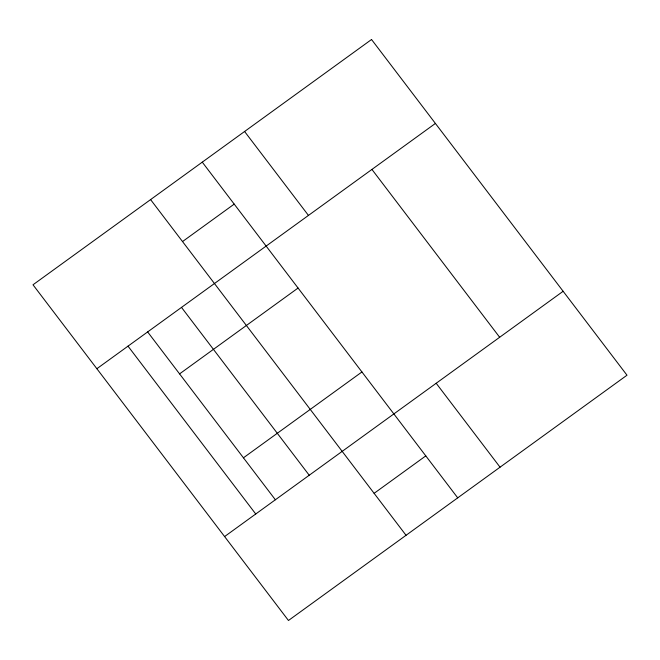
<?xml version="1.0" encoding="UTF-8"?>
<svg xmlns="http://www.w3.org/2000/svg" width="660" height="660" viewBox="0 0 660 660"><rect width="100%" height="100%" fill="white"/><g stroke="black" fill="none" stroke-linecap="round" stroke-linejoin="round"><path stroke-width="0.99" d="M182.523 241.56L234.201 204.113M96.863 368.717L435.41 123.436M179.578 373.882L298.064 288.04M243.441 457.809L361.936 371.959M224.59 536.563L563.137 291.283M374.113 493.334L425.799 455.887M371.926 169.422L499.661 337.276M244.588 131.488L308.451 215.416M436.186 383.262L500.049 467.189M202.273 162.145L457.727 497.855M150.587 199.592L406.048 535.293M181.5 307.395L309.226 475.241M147.642 331.922L275.377 499.777M128.007 346.145L255.742 514M371.539 39.509L33 284.79L288.461 620.491L627 375.21L371.539 39.509"/></g></svg>
